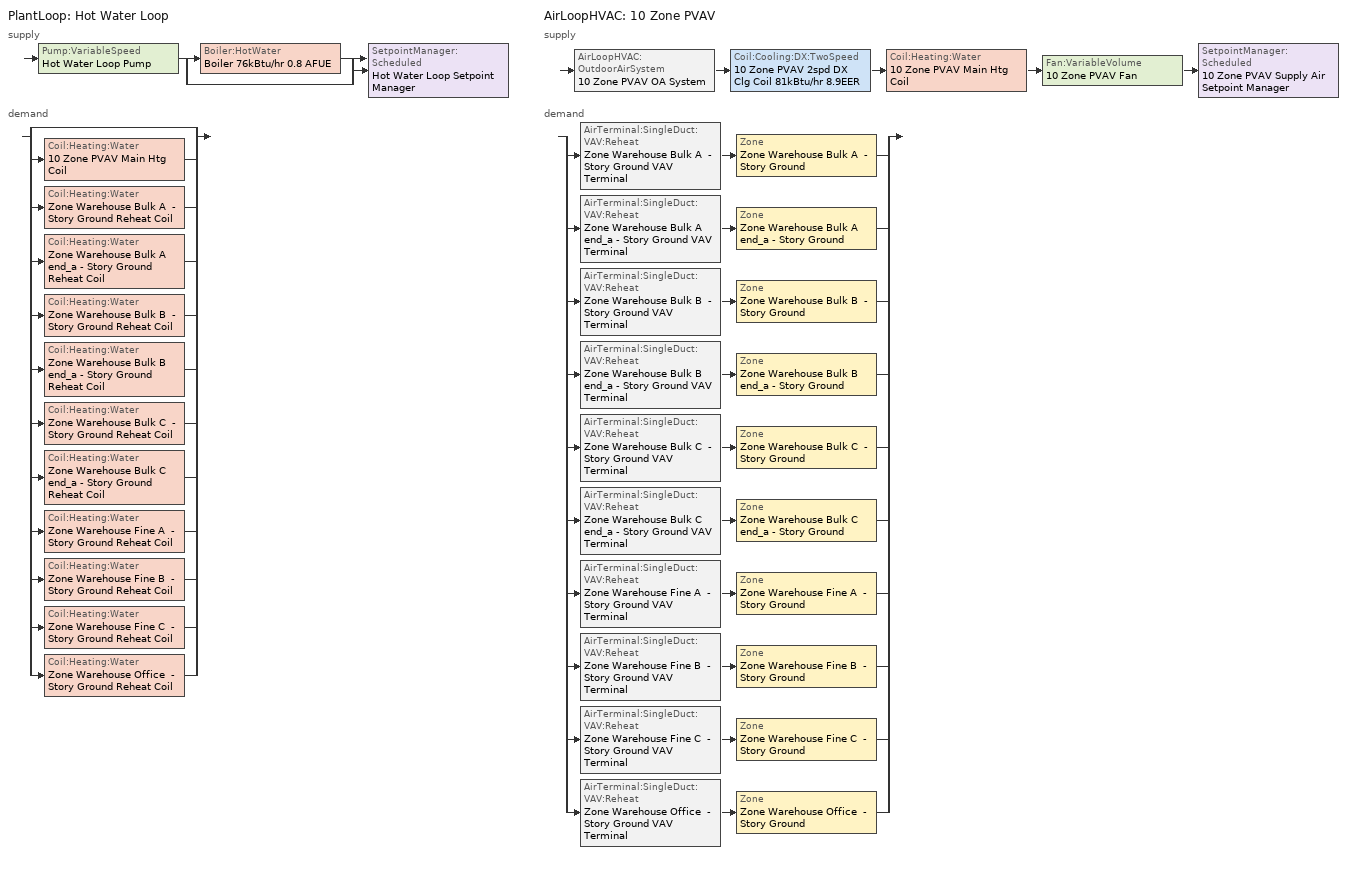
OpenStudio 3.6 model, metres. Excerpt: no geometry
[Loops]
PlantLoop 'Hot Water Loop'
 supply: Pump:VariableSpeed 'Hot Water Loop Pump' > split
  | Boiler:HotWater 'Boiler 76kBtu/hr 0.8 AFUE'
  | bypass
  join > SetpointManager:Scheduled 'Hot Water Loop Setpoint Manager'
 demand: split
  | bypass
  | Coil:Heating:Water '10 Zone PVAV Main Htg Coil'
  | Coil:Heating:Water 'Zone Warehouse Bulk A  - Story Ground Reheat Coil'
  | Coil:Heating:Water 'Zone Warehouse Bulk A end_a - Story Ground Reheat Coil'
  | Coil:Heating:Water 'Zone Warehouse Bulk B  - Story Ground Reheat Coil'
  | Coil:Heating:Water 'Zone Warehouse Bulk B end_a - Story Ground Reheat Coil'
  | Coil:Heating:Water 'Zone Warehouse Bulk C  - Story Ground Reheat Coil'
  | Coil:Heating:Water 'Zone Warehouse Bulk C end_a - Story Ground Reheat Coil'
  | Coil:Heating:Water 'Zone Warehouse Fine A  - Story Ground Reheat Coil'
  | Coil:Heating:Water 'Zone Warehouse Fine B  - Story Ground Reheat Coil'
  | Coil:Heating:Water 'Zone Warehouse Fine C  - Story Ground Reheat Coil'
  | Coil:Heating:Water 'Zone Warehouse Office  - Story Ground Reheat Coil'
AirLoopHVAC '10 Zone PVAV'
 supply: AirLoopHVAC:OutdoorAirSystem '10 Zone PVAV OA System' > Coil:Cooling:DX:TwoSpeed '10 Zone PVAV 2spd DX Clg Coil 81kBtu/hr 8.9EER' > Coil:Heating:Water '10 Zone PVAV Main Htg Coil' > Fan:VariableVolume '10 Zone PVAV Fan' > SetpointManager:Scheduled '10 Zone PVAV Supply Air Setpoint Manager'
 demand: split
  | AirTerminal:SingleDuct:VAV:Reheat 'Zone Warehouse Bulk A  - Story Ground VAV Terminal' > Zone 'Zone Warehouse Bulk A  - Story Ground'
  | AirTerminal:SingleDuct:VAV:Reheat 'Zone Warehouse Bulk A end_a - Story Ground VAV Terminal' > Zone 'Zone Warehouse Bulk A end_a - Story Ground'
  | AirTerminal:SingleDuct:VAV:Reheat 'Zone Warehouse Bulk B  - Story Ground VAV Terminal' > Zone 'Zone Warehouse Bulk B  - Story Ground'
  | AirTerminal:SingleDuct:VAV:Reheat 'Zone Warehouse Bulk B end_a - Story Ground VAV Terminal' > Zone 'Zone Warehouse Bulk B end_a - Story Ground'
  | AirTerminal:SingleDuct:VAV:Reheat 'Zone Warehouse Bulk C  - Story Ground VAV Terminal' > Zone 'Zone Warehouse Bulk C  - Story Ground'
  | AirTerminal:SingleDuct:VAV:Reheat 'Zone Warehouse Bulk C end_a - Story Ground VAV Terminal' > Zone 'Zone Warehouse Bulk C end_a - Story Ground'
  | AirTerminal:SingleDuct:VAV:Reheat 'Zone Warehouse Fine A  - Story Ground VAV Terminal' > Zone 'Zone Warehouse Fine A  - Story Ground'
  | AirTerminal:SingleDuct:VAV:Reheat 'Zone Warehouse Fine B  - Story Ground VAV Terminal' > Zone 'Zone Warehouse Fine B  - Story Ground'
  | AirTerminal:SingleDuct:VAV:Reheat 'Zone Warehouse Fine C  - Story Ground VAV Terminal' > Zone 'Zone Warehouse Fine C  - Story Ground'
  | AirTerminal:SingleDuct:VAV:Reheat 'Zone Warehouse Office  - Story Ground VAV Terminal' > Zone 'Zone Warehouse Office  - Story Ground'
[SizingPeriod:DesignDay] Barometric Pressure {Pa}=100523; Rain Indicator=No; Snow Indicator=No; Day of Month=21; Daylight Saving Time Indicator=No; Humidity Condition Type=Wetbulb; Dry-Bulb Temperature Range Modifier Type=DefaultMultipliers
Name | Maximum Dry-Bulb Temperature {C} | Daily Dry-Bulb Temperature Range {deltaC} | Wind Speed {m/s} | Wind Direction {deg} | Sky Clearness | Month | Day Type | Wetbulb or DewPoint at Maximum Dry-Bulb {C} | Solar Model Indicator | ASHRAE Clear Sky Optical Depth for Beam Irradiance | ASHRAE Clear Sky Optical Depth for Diffuse Irradiance
Mobile Bates Field Ann Htg 99% Condns DB 1 | -0.5 | 0 | 3.2 | 10 | 0 | 1 | WinterDesignDay | -0.5 | ASHRAEClearSky
Mobile Bates Field Ann Htg 99.6% Condns DB 1 | -2.4 | 0 | 3.2 | 10 | 0 | 1 | WinterDesignDay | -2.4 | ASHRAEClearSky
Mobile Bates Field Ann Htg Wind 99% Condns WS=>MCDB 1 | 13.1 | 0 | 9.2 | 10 | 0 | 1 | WinterDesignDay | 13.1 | ASHRAEClearSky
Mobile Bates Field April .4% Condns DB=>MCWB 1 | 30.1 | 11.5 | 3.3 | 350 |  | 4 | SummerDesignDay | 20.9 | ASHRAETau | 0.376 | 2.407
Mobile Bates Field April .4% Condns WB=>MCDB 1 | 26.8 | 11.5 | 3.3 | 350 |  | 4 | SummerDesignDay | 23.7 | ASHRAETau | 0.376 | 2.407
Mobile Bates Field August .4% Condns DB=>MCWB 1 | 36 | 9.4 | 3.3 | 350 |  | 8 | SummerDesignDay | 25.6 | ASHRAETau | 0.409 | 2.382
Mobile Bates Field August .4% Condns WB=>MCDB 1 | 32.9 | 9.4 | 3.3 | 350 |  | 8 | SummerDesignDay | 27.6 | ASHRAETau | 0.409 | 2.382
Mobile Bates Field December .4% Condns DB=>MCWB 1 | 24.8 | 10.8 | 3.3 | 350 |  | 12 | SummerDesignDay | 20.4 | ASHRAETau | 0.348 | 2.66
Mobile Bates Field December .4% Condns WB=>MCDB 1 | 23.3 | 10.8 | 3.3 | 350 |  | 12 | SummerDesignDay | 22.1 | ASHRAETau | 0.348 | 2.66
Mobile Bates Field February .4% Condns DB=>MCWB 1 | 25.2 | 11 | 3.3 | 350 |  | 2 | SummerDesignDay | 19.2 | ASHRAETau | 0.356 | 2.575
Mobile Bates Field February .4% Condns WB=>MCDB 1 | 23.2 | 11 | 3.3 | 350 |  | 2 | SummerDesignDay | 21.5 | ASHRAETau | 0.356 | 2.575
Mobile Bates Field January .4% Condns DB=>MCWB 1 | 23.6 | 10.7 | 3.3 | 350 |  | 1 | SummerDesignDay | 19.3 | ASHRAETau | 0.361 | 2.608
Mobile Bates Field January .4% Condns WB=>MCDB 1 | 22.3 | 10.7 | 3.3 | 350 |  | 1 | SummerDesignDay | 21 | ASHRAETau | 0.361 | 2.608
Mobile Bates Field July .4% Condns DB=>MCWB 1 | 35.8 | 9.4 | 3.3 | 350 |  | 7 | SummerDesignDay | 25.6 | ASHRAETau | 0.437 | 2.264
Mobile Bates Field July .4% Condns WB=>MCDB 1 | 32.1 | 9.4 | 3.3 | 350 |  | 7 | SummerDesignDay | 27.7 | ASHRAETau | 0.437 | 2.264
Mobile Bates Field June .4% Condns DB=>MCWB 1 | 35.3 | 9.6 | 3.3 | 350 |  | 6 | SummerDesignDay | 25 | ASHRAETau | 0.39 | 2.382
Mobile Bates Field June .4% Condns WB=>MCDB 1 | 31.2 | 9.6 | 3.3 | 350 |  | 6 | SummerDesignDay | 26.8 | ASHRAETau | 0.39 | 2.382
Mobile Bates Field March .4% Condns DB=>MCWB 1 | 27.5 | 11.4 | 3.3 | 350 |  | 3 | SummerDesignDay | 18 | ASHRAETau | 0.365 | 2.508
Mobile Bates Field March .4% Condns WB=>MCDB 1 | 24.3 | 11.4 | 3.3 | 350 |  | 3 | SummerDesignDay | 22.3 | ASHRAETau | 0.365 | 2.508
Mobile Bates Field May .4% Condns DB=>MCWB 1 | 32.9 | 10.7 | 3.3 | 350 |  | 5 | SummerDesignDay | 22.7 | ASHRAETau | 0.369 | 2.409
Mobile Bates Field May .4% Condns WB=>MCDB 1 | 29.6 | 10.7 | 3.3 | 350 |  | 5 | SummerDesignDay | 25.4 | ASHRAETau | 0.369 | 2.409
Mobile Bates Field November .4% Condns DB=>MCWB 1 | 27.4 | 11.6 | 3.3 | 350 |  | 11 | SummerDesignDay | 20.4 | ASHRAETau | 0.368 | 2.556
Mobile Bates Field November .4% Condns WB=>MCDB 1 | 25.1 | 11.6 | 3.3 | 350 |  | 11 | SummerDesignDay | 23.5 | ASHRAETau | 0.368 | 2.556
Mobile Bates Field October .4% Condns DB=>MCWB 1 | 31.2 | 11.4 | 3.3 | 350 |  | 10 | SummerDesignDay | 23 | ASHRAETau | 0.371 | 2.55
Mobile Bates Field October .4% Condns WB=>MCDB 1 | 28.2 | 11.4 | 3.3 | 350 |  | 10 | SummerDesignDay | 25.4 | ASHRAETau | 0.371 | 2.55
Mobile Bates Field September .4% Condns DB=>MCWB 1 | 34.2 | 9.7 | 3.3 | 350 |  | 9 | SummerDesignDay | 23.9 | ASHRAETau | 0.401 | 2.441
Mobile Bates Field September .4% Condns WB=>MCDB 1 | 30 | 9.7 | 3.3 | 350 |  | 9 | SummerDesignDay | 26.5 | ASHRAETau | 0.401 | 2.441
[Sizing:Zone] Zone Cooling Design Supply Air Temperature Input Method=SupplyAirTemperature; Zone Cooling Design Supply Air Temperature {C}=12.7778; Zone Cooling Design Supply Air Temperature Difference {deltaC}=11.11; Zone Heating Design Supply Air Temperature Input Method=SupplyAirTemperature; Zone Heating Design Supply Air Temperature {C}=50; Zone Heating Design Supply Air Temperature Difference {deltaC}=11.11; Zone Cooling Design Supply Air Humidity Ratio {kg-H2O/kg-air}=0.0085; Zone Heating Design Supply Air Humidity Ratio {kg-H2O/kg-air}=0.008; Cooling Design Air Flow Method=DesignDay; Heating Design Air Flow Method=DesignDay; Account for Dedicated Outdoor Air System=No; Dedicated Outdoor Air System Control Strategy=NeutralSupplyAir; Dedicated Outdoor Air Low Setpoint Temperature for Design {C}=autosize; Dedicated Outdoor Air High Setpoint Temperature for Design {C}=autosize; Zone Load Sizing Method=Sensible Load Only No Latent Load; Zone Latent Cooling Design Supply Air Humidity Ratio Input Method=HumidityRatioDifference; Zone Cooling Design Supply Air Humidity Ratio Difference {kgWater/kgDryAir}=0.005; Zone Latent Heating Design Supply Air Humidity Ratio Input Method=HumidityRatioDifference; Zone Humidification Design Supply Air Humidity Ratio Difference {kgWater/kgDryAir}=0.005; Design Minimum Zone Ventilation Efficiency=0
Zone Warehouse Bulk A end_a - Story Ground; Zone Warehouse Bulk B end_a - Story Ground; Zone Warehouse Bulk C end_a - Story Ground; Zone Warehouse Bulk A  - Story Ground; Zone Warehouse Bulk B  - Story Ground; Zone Warehouse Bulk C  - Story Ground; Zone Warehouse Fine A  - Story Ground; Zone Warehouse Fine B  - Story Ground; Zone Warehouse Fine C  - Story Ground; Zone Warehouse Office  - Story Ground
[Zone equipment]
Zone Warehouse Bulk A end_a - Story Ground: Zone Warehouse Bulk A end_a - Story Ground VAV Terminal
Zone Warehouse Bulk B end_a - Story Ground: Zone Warehouse Bulk B end_a - Story Ground VAV Terminal
Zone Warehouse Bulk C end_a - Story Ground: Zone Warehouse Bulk C end_a - Story Ground VAV Terminal
Zone Warehouse Bulk A  - Story Ground: Zone Warehouse Bulk A  - Story Ground VAV Terminal
Zone Warehouse Bulk B  - Story Ground: Zone Warehouse Bulk B  - Story Ground VAV Terminal
Zone Warehouse Bulk C  - Story Ground: Zone Warehouse Bulk C  - Story Ground VAV Terminal
Zone Warehouse Fine A  - Story Ground: Zone Warehouse Fine A  - Story Ground VAV Terminal
Zone Warehouse Fine B  - Story Ground: Zone Warehouse Fine B  - Story Ground VAV Terminal
Zone Warehouse Fine C  - Story Ground: Zone Warehouse Fine C  - Story Ground VAV Terminal
Zone Warehouse Office  - Story Ground: Zone Warehouse Office  - Story Ground VAV Terminal
[PlantLoop]
Hot Water Loop: Fluid Type=Water; Glycol Concentration=0; Minimum Loop Temperature {C}=10; Plant Loop Volume {m3}=Autocalculate; Load Distribution Scheme=Optimal
[Sizing:Plant]
Hot Water Loop: Loop Type=Heating; Design Loop Exit Temperature {C}=82.2222; Loop Design Temperature Difference {deltaC}=11.1111; Sizing Option=NonCoincident; Zone Timesteps in Averaging Window=1; Coincident Sizing Factor Mode=None
[SetpointManager:Scheduled] Control Variable=Temperature
Name | Schedule | Setpoint Node or NodeList
Hot Water Loop Setpoint Manager | Hot Water Loop Temp - 180F | Hot Water Loop Supply Outlet Node
10 Zone PVAV Supply Air Setpoint Manager | Supply Air Temp - 55.0F | 10 Zone PVAV Supply Outlet Node
[Pump:VariableSpeed]
Hot Water Loop Pump: Rated Pump Head {Pa}=179344; Motor Efficiency=0.825; Coefficient 1 of the Part Load Performance Curve=0; Coefficient 2 of the Part Load Performance Curve=3.2485; Coefficient 3 of the Part Load Performance Curve=-4.7443; Coefficient 4 of the Part Load Performance Curve=2.5294; Pump Control Type=Intermittent; Skin Loss Radiative Fraction=0.5; Design Power Sizing Method=PowerPerFlowPerPressure; Design Electric Power per Unit Flow Rate {W/(m3/s)}=348701.1; Design Shaft Power per Unit Flow Rate per Unit Head {W-s/m3-Pa}=1.28205; Design Minimum Flow Rate Fraction=0
[Boiler:HotWater]
Boiler 76kBtu/hr 0.8 AFUE: Fuel Type=NaturalGas; Nominal Thermal Efficiency=0.8; Efficiency Curve Temperature Evaluation Variable=LeavingBoiler; Normalized Boiler Efficiency Curve=Boiler Constant Efficiency Curve; Minimum Part Load Ratio=0; Maximum Part Load Ratio=1.2; Optimum Part Load Ratio=1; Water Outlet Upper Temperature Limit {C}=95; Boiler Flow Mode=LeavingSetpointModulated; Parasitic Electric Load {W}=0; Sizing Factor=1
[AirLoopHVAC]
10 Zone PVAV: Availability Schedule=10 Zone PVAV Occ Sch; Design Supply Air Flow Rate {m3/s}=autosize; Design Return Air Flow Fraction of Supply Air Flow=1
[Sizing:System]
10 Zone PVAV: Type of Load to Size On=Sensible; Design Outdoor Air Flow Rate {m3/s}=Autosize; Central Heating Maximum System Air Flow Ratio=0.3; Preheat Design Temperature {C}=7.22222; Preheat Design Humidity Ratio {kg-H2O/kg-Air}=0.008; Precool Design Temperature {C}=12.7778; Precool Design Humidity Ratio {kg-H2O/kg-Air}=0.008; Central Cooling Design Supply Air Temperature {C}=12.7778; Central Heating Design Supply Air Temperature {C}=12.7778; Sizing Option=Coincident; 100% Outdoor Air in Cooling=No; 100% Outdoor Air in Heating=No; Central Cooling Design Supply Air Humidity Ratio {kg-H2O/kg-Air}=0.0085; Central Heating Design Supply Air Humidity Ratio {kg-H2O/kg-Air}=0.008; Cooling Design Air Flow Method=DesignDay; Heating Design Air Flow Method=DesignDay; System Outdoor Air Method=Standard62.1VentilationRateProcedure; Zone Maximum Outdoor Air Fraction=1; Cooling Supply Air Flow Rate Per Floor Area {m3/s-m2}=0.00996765; Cooling Fraction of Autosized Cooling Supply Air Flow Rate=1; Cooling Supply Air Flow Rate Per Unit Cooling Capacity {m3/s-W}=3.94755e-05; Heating Supply Air Flow Rate Per Floor Area {m3/s-m2}=0.00996765; Heating Fraction of Autosized Heating Supply Air Flow Rate=1; Heating Fraction of Autosized Cooling Supply Air Flow Rate=1; Heating Supply Air Flow Rate Per Unit Heating Capacity {m3/s-W}=3.15882e-05; Cooling Design Capacity Method=CoolingDesignCapacity; Cooling Design Capacity {W}=autosize; Cooling Design Capacity Per Floor Area {W/m2}=234.7; Fraction of Autosized Cooling Design Capacity=1; Heating Design Capacity Method=HeatingDesignCapacity; Heating Design Capacity {W}=autosize; Heating Design Capacity Per Floor Area {W/m2}=157; Fraction of Autosized Heating Design Capacity=1; Central Cooling Capacity Control Method=OnOff; Occupant Diversity=autosize
[Fan:VariableVolume]
10 Zone PVAV Fan: Availability Schedule=Always On Discrete; Fan Total Efficiency=0.56875; Pressure Rise {Pa}=996.356; Maximum Flow Rate {m3/s}=Autosize; Fan Power Minimum Flow Rate Input Method=Fraction; Fan Power Minimum Flow Fraction=0.25; Fan Power Minimum Air Flow Rate {m3/s}=0; Motor Efficiency=0.875; Motor In Airstream Fraction=1; Fan Power Coefficient 1=0.189848; Fan Power Coefficient 2=0.31447; Fan Power Coefficient 3=0.495682; Fan Power Coefficient 4=0; Fan Power Coefficient 5=0
[Coil:Heating:Water] Availability Schedule=Always On Discrete; Rated Inlet Water Temperature {C}=82.2222; Rated Outlet Water Temperature {C}=71.1111
Name | Rated Inlet Air Temperature {C} | Rated Outlet Air Temperature {C}
10 Zone PVAV Main Htg Coil | 7.22222 | 12.7778
Zone Warehouse Bulk A  - Story Ground Reheat Coil; Zone Warehouse Bulk A end_a - Story Ground Reheat Coil; Zone Warehouse Bulk B  - Story Ground Reheat Coil; Zone Warehouse Bulk B end_a - Story Ground Reheat Coil; Zone Warehouse Bulk C  - Story Ground Reheat Coil; Zone Warehouse Bulk C end_a - Story Ground Reheat Coil; Zone Warehouse Fine A  - Story Ground Reheat Coil; Zone Warehouse Fine B  - Story Ground Reheat Coil; Zone Warehouse Fine C  - Story Ground Reheat Coil; Zone Warehouse Office  - Story Ground Reheat Coil | 12.7778 | 50
[Controller:WaterCoil] Action=Normal; Controller Convergence Tolerance {deltaC}=0.0001; Minimum Actuated Flow {m3/s}=0
Name | Water Coil
10 Zone PVAV Main Htg Coil Controller | 10 Zone PVAV Main Htg Coil
Zone Warehouse Bulk A  - Story Ground Reheat Coil Controller | Zone Warehouse Bulk A  - Story Ground Reheat Coil
Zone Warehouse Bulk A end_a - Story Ground Reheat Coil Controller | Zone Warehouse Bulk A end_a - Story Ground Reheat Coil
Zone Warehouse Bulk B  - Story Ground Reheat Coil Controller | Zone Warehouse Bulk B  - Story Ground Reheat Coil
Zone Warehouse Bulk B end_a - Story Ground Reheat Coil Controller | Zone Warehouse Bulk B end_a - Story Ground Reheat Coil
Zone Warehouse Bulk C  - Story Ground Reheat Coil Controller | Zone Warehouse Bulk C  - Story Ground Reheat Coil
Zone Warehouse Bulk C end_a - Story Ground Reheat Coil Controller | Zone Warehouse Bulk C end_a - Story Ground Reheat Coil
Zone Warehouse Fine A  - Story Ground Reheat Coil Controller | Zone Warehouse Fine A  - Story Ground Reheat Coil
Zone Warehouse Fine B  - Story Ground Reheat Coil Controller | Zone Warehouse Fine B  - Story Ground Reheat Coil
Zone Warehouse Fine C  - Story Ground Reheat Coil Controller | Zone Warehouse Fine C  - Story Ground Reheat Coil
Zone Warehouse Office  - Story Ground Reheat Coil Controller | Zone Warehouse Office  - Story Ground Reheat Coil
[Coil:Cooling:DX:TwoSpeed]
10 Zone PVAV 2spd DX Clg Coil 81kBtu/hr 8.9EER: Availability Schedule=Always On Discrete; Rated High Speed Total Cooling Capacity {W}=Autosize; Rated High Speed Sensible Heat Ratio=Autosize; Rated High Speed COP {W/W}=3.09963; Rated High Speed Air Flow Rate {m3/s}=Autosize; Unit Internal Static Air Pressure {Pa}=773.3; Total Cooling Capacity Function of Temperature Curve=DOE Ref DX Clg Coil Cool-Cap-fT; Total Cooling Capacity Function of Flow Fraction Curve=DOE Ref DX Clg Coil Cool-CAP-fFlow; Energy Input Ratio Function of Temperature Curve=DOE Ref DX Clg Coil Cool-EIR-fT; Energy Input Ratio Function of Flow Fraction Curve=DOE Ref DX Clg Coil Cool-EIR-fFlow; Part Load Fraction Correlation Curve=DOE Ref DX Clg Coil Cool-PLF-fPLR; Rated Low Speed Total Cooling Capacity {W}=Autosize; Rated Low Speed Sensible Heat Ratio=0.69; Rated Low Speed COP {W/W}=3.09963; Low Speed Total Cooling Capacity Function of Temperature Curve=DOE Ref DX Clg Coil Cool-Cap-fT; Low Speed Energy Input Ratio Function of Temperature Curve=DOE Ref DX Clg Coil Cool-EIR-fT; Condenser Type=AirCooled; Minimum Outdoor Dry-Bulb Temperature for Compressor Operation {C}=-25; High Speed Evaporative Condenser Effectiveness=0.9; High Speed Evaporative Condenser Air Flow Rate {m3/s}=Autosize; High Speed Evaporative Condenser Pump Rated Power Consumption {W}=Autosize; Low Speed Evaporative Condenser Effectiveness=0.9; Low Speed Evaporative Condenser Air Flow Rate {m3/s}=Autosize; Low Speed Evaporative Condenser Pump Rated Power Consumption {W}=Autosize; Basin Heater Capacity {W/K}=0; Basin Heater Setpoint Temperature {C}=2
[Controller:OutdoorAir]
Controller Outdoor Air 1: Minimum Outdoor Air Flow Rate {m3/s}=autosize; Maximum Outdoor Air Flow Rate {m3/s}=Autosize; Economizer Control Type=NoEconomizer; Economizer Control Action Type=ModulateFlow; Economizer Maximum Limit Dry-Bulb Temperature {C}=28; Economizer Maximum Limit Enthalpy {J/kg}=64000; Lockout Type=LockoutWithCompressor; Minimum Limit Type=FixedMinimum; Minimum Outdoor Air Schedule=10 Zone PVAV_night_novent_schedule; Controller Mechanical Ventilation=10 Zone PVAV Ventilation Controller; High Humidity Control=No; Heat Recovery Bypass Control Type=BypassWhenWithinEconomizerLimits
[Controller:MechanicalVentilation]
10 Zone PVAV Ventilation Controller: Availability Schedule=Always On Discrete; System Outdoor Air Method=ZoneSum
[AirLoopHVAC:OutdoorAirSystem]
10 Zone PVAV OA System: Controller=Controller Outdoor Air 1
[AvailabilityManager:NightCycle]
Availability Manager Night Cycle 1: Applicability Schedule=Always On Discrete; Control Type=CycleOnAny; Thermostat Tolerance {deltaC}=1; Cycling Run Time {s}=1800
[AirTerminal:SingleDuct:VAV:Reheat] Availability Schedule=Always On Discrete; Maximum Air Flow Rate {m3/s}=AutoSize; Zone Minimum Air Flow Input Method=Constant; Constant Minimum Air Flow Fraction=0.3; Fixed Minimum Air Flow Rate {m3/s}=0; Maximum Hot Water or Steam Flow Rate {m3/s}=AutoSize; Minimum Hot Water or Steam Flow Rate {m3/s}=0; Convergence Tolerance=0.001; Damper Heating Action=Normal; Maximum Flow per Zone Floor Area During Reheat {m3/s-m2}=AutoSize; Maximum Flow Fraction During Reheat=0.5; Maximum Reheat Air Temperature {C}=50; Control For Outdoor Air=No
Name | Reheat Coil
Zone Warehouse Bulk A  - Story Ground VAV Terminal | Zone Warehouse Bulk A  - Story Ground Reheat Coil
Zone Warehouse Bulk A end_a - Story Ground VAV Terminal | Zone Warehouse Bulk A end_a - Story Ground Reheat Coil
Zone Warehouse Bulk B  - Story Ground VAV Terminal | Zone Warehouse Bulk B  - Story Ground Reheat Coil
Zone Warehouse Bulk B end_a - Story Ground VAV Terminal | Zone Warehouse Bulk B end_a - Story Ground Reheat Coil
Zone Warehouse Bulk C  - Story Ground VAV Terminal | Zone Warehouse Bulk C  - Story Ground Reheat Coil
Zone Warehouse Bulk C end_a - Story Ground VAV Terminal | Zone Warehouse Bulk C end_a - Story Ground Reheat Coil
Zone Warehouse Fine A  - Story Ground VAV Terminal | Zone Warehouse Fine A  - Story Ground Reheat Coil
Zone Warehouse Fine B  - Story Ground VAV Terminal | Zone Warehouse Fine B  - Story Ground Reheat Coil
Zone Warehouse Fine C  - Story Ground VAV Terminal | Zone Warehouse Fine C  - Story Ground Reheat Coil
Zone Warehouse Office  - Story Ground VAV Terminal | Zone Warehouse Office  - Story Ground Reheat Coil
[Schedule:Ruleset]
Name | Default Day Schedule | Summer Design Day Schedule | Winter Design Day Schedule
Hot Water Loop Temp - 180F | Hot Water Loop Temp - 180F Default
Supply Air Temp - 55.0F | Supply Air Temp - 55.0F Default
10 Zone PVAV Occ Sch | 10 Zone PVAV Occ Sch Default | 10 Zone PVAV Occ Sch Summer Design Day | 10 Zone PVAV Occ Sch Winter Design Day
10 Zone PVAV_night_novent_schedule | 10 Zone PVAV Occ Sch Default 2 | 10 Zone PVAV Occ Sch Summer Design Day 2 | 10 Zone PVAV Occ Sch Winter Design Day 2
[Schedule:Day]
Hot Water Loop Temp - 180F Default: 24, 0, 82.2222
Supply Air Temp - 55.0F Default; autogen Supply Air Temp - 55.0F 0_day_sch: Yes, 24, 0, 12.7778
10 Zone PVAV Occ Sch Default; 10 Zone PVAV Occ Sch Default 2: 5, 20, 0, 17, 25, 1, 24, 0, 0
10 Zone PVAV Occ Sch Winter Design Day; 10 Zone PVAV Occ Sch Summer Design Day; 10 Zone PVAV Occ Sch Summer Design Day 2; 10 Zone PVAV Occ Sch Winter Design Day 2: 24, 0, 1
10 Zone PVAV Occ Sch Sunday; 10 Zone PVAV Occ Sch Sunday 2: 24, 0, 0
[Schedule:Rule] Rule Order=0; Apply Sunday=Yes; Apply Saturday=Yes
autogen Supply Air Temp - 55.0F 0: Schedule Ruleset=Supply Air Temp - 55.0F; Day Schedule=autogen Supply Air Temp - 55.0F 0_day_sch; Apply Monday=Yes; Apply Tuesday=Yes; Apply Wednesday=Yes; Apply Thursday=Yes; Apply Friday=Yes; Date Specification Type=SpecificDates; Specific Month 1=1; Specific Day 1=2; Specific Month 2=1; Specific Day 2=3; Specific Month 3=1; Specific Day 3=9; Specific Month 4=1; Specific Day 4=10; Specific Month 5=1; Specific Day 5=16; Specific Month 6=1; Specific Day 6=17; Specific Month 7=1; Specific Day 7=23; Specific Month 8=1; Specific Day 8=24; Specific Month 9=1; Specific Day 9=30; Specific Month 10=1; Specific Day 10=31; Specific Month 11=2; Specific Day 11=6; Specific Month 12=2; Specific Day 12=7; Specific Month 13=2; Specific Day 13=13; Specific Month 14=2; Specific Day 14=14; Specific Month 15=2; Specific Day 15=20; Specific Month 16=2; Specific Day 16=21; Specific Month 17=2; Specific Day 17=27; Specific Month 18=2; Specific Day 18=28; Specific Month 19=3; Specific Day 19=6; Specific Month 20=3; Specific Day 20=7; Specific Month 21=3; Specific Day 21=13; Specific Month 22=3; Specific Day 22=14; Specific Month 23=3; Specific Day 23=20; Specific Month 24=3; Specific Day 24=21; Specific Month 25=3; Specific Day 25=27; Specific Month 26=3; Specific Day 26=28; Specific Month 27=4; Specific Day 27=3; Specific Month 28=4; Specific Day 28=4; Specific Month 29=4; Specific Day 29=10; Specific Month 30=4; Specific Day 30=11; Specific Month 31=4; Specific Day 31=17; Specific Month 32=4; Specific Day 32=18; Specific Month 33=4; Specific Day 33=24; Specific Month 34=4; Specific Day 34=25; Specific Month 35=5; Specific Day 35=1; Specific Month 36=5; Specific Day 36=2; Specific Month 37=5; Specific Day 37=8; Specific Month 38=5; Specific Day 38=9; Specific Month 39=5; Specific Day 39=15; Specific Month 40=5; Specific Day 40=16; Specific Month 41=5; Specific Day 41=22; Specific Month 42=5; Specific Day 42=23; Specific Month 43=5; Specific Day 43=29; Specific Month 44=5; Specific Day 44=30; Specific Month 45=6; Specific Day 45=5; Specific Month 46=6; Specific Day 46=6; Specific Month 47=6; Specific Day 47=12; Specific Month 48=6; Specific Day 48=13; Specific Month 49=6; Specific Day 49=19; Specific Month 50=6; Specific Day 50=20; Specific Month 51=6; Specific Day 51=26; Specific Month 52=6; Specific Day 52=27; Specific Month 53=7; Specific Day 53=3; Specific Month 54=7; Specific Day 54=4; Specific Month 55=7; Specific Day 55=10; Specific Month 56=7; Specific Day 56=11; Specific Month 57=7; Specific Day 57=17; Specific Month 58=7; Specific Day 58=18; Specific Month 59=7; Specific Day 59=24; Specific Month 60=7; Specific Day 60=25; Specific Month 61=7; Specific Day 61=31; Specific Month 62=8; Specific Day 62=1; Specific Month 63=8; Specific Day 63=7; Specific Month 64=8; Specific Day 64=8; Specific Month 65=8; Specific Day 65=14; Specific Month 66=8; Specific Day 66=15; Specific Month 67=8; Specific Day 67=21; Specific Month 68=8; Specific Day 68=22; Specific Month 69=8; Specific Day 69=28; Specific Month 70=8; Specific Day 70=29; Specific Month 71=9; Specific Day 71=4; Specific Month 72=9; Specific Day 72=5; Specific Month 73=9; Specific Day 73=11; Specific Month 74=9; Specific Day 74=12; Specific Month 75=9; Specific Day 75=18; Specific Month 76=9; Specific Day 76=19; Specific Month 77=9; Specific Day 77=25; Specific Month 78=9; Specific Day 78=26; Specific Month 79=10; Specific Day 79=2; Specific Month 80=10; Specific Day 80=3; Specific Month 81=10; Specific Day 81=9; Specific Month 82=10; Specific Day 82=10; Specific Month 83=10; Specific Day 83=16; Specific Month 84=10; Specific Day 84=17; Specific Month 85=10; Specific Day 85=23; Specific Month 86=10; Specific Day 86=24; Specific Month 87=10; Specific Day 87=30; Specific Month 88=10; Specific Day 88=31; Specific Month 89=11; Specific Day 89=6; Specific Month 90=11; Specific Day 90=7; Specific Month 91=11; Specific Day 91=13; Specific Month 92=11; Specific Day 92=14; Specific Month 93=11; Specific Day 93=20; Specific Month 94=11; Specific Day 94=21; Specific Month 95=11; Specific Day 95=27; Specific Month 96=11; Specific Day 96=28; Specific Month 97=12; Specific Day 97=4; Specific Month 98=12; Specific Day 98=5; Specific Month 99=12; Specific Day 99=11; Specific Month 100=12; Specific Day 100=12; Specific Month 101=12; Specific Day 101=18; Specific Month 102=12; Specific Day 102=19; Specific Month 103=12; Specific Day 103=25; Specific Month 104=12; Specific Day 104=26
10 Zone PVAV Occ Sch Sunday Rule: Schedule Ruleset=10 Zone PVAV Occ Sch; Day Schedule=10 Zone PVAV Occ Sch Sunday; Date Specification Type=DateRange; Start Month=1; Start Day=1; End Month=12; End Day=31
10 Zone PVAV Occ Sch Sunday Rule 2: Schedule Ruleset=10 Zone PVAV_night_novent_schedule; Day Schedule=10 Zone PVAV Occ Sch Sunday 2; Date Specification Type=DateRange; Start Month=1; Start Day=1; End Month=12; End Day=31
[Schedule:Constant]
Always On Discrete: Value=1
[Curve:Biquadratic] Minimum Value of x=-100; Maximum Value of x=100; Minimum Value of y=-100; Maximum Value of y=100
Name | Coefficient1 Constant | Coefficient2 x | Coefficient3 x**2 | Coefficient4 y | Coefficient5 y**2 | Coefficient6 x*y
DOE Ref DX Clg Coil Cool-Cap-fT | 0.971212 | -0.0152755 | 0.00144345 | -0.00039321 | -6.8364e-06 | -0.000290596
DOE Ref DX Clg Coil Cool-EIR-fT | 0.286871 | 0.0239022 | -0.000810648 | 0.0134585 | 0.000338936 | -0.000487004
[Curve:Cubic] Coefficient1 Constant=1; Coefficient2 x=0; Coefficient3 x**2=0; Coefficient4 x**3=0
Name | Minimum Value of x | Maximum Value of x
DOE Ref DX Clg Coil Cool-CAP-fFlow; DOE Ref DX Clg Coil Cool-EIR-fFlow | -100 | 100
Boiler Constant Efficiency Curve | 0 | 1
[Curve:Quadratic]
DOE Ref DX Clg Coil Cool-PLF-fPLR: Coefficient1 Constant=0.909496; Coefficient2 x=0.0986477; Coefficient3 x**2=-0.00819488; Minimum Value of x=0; Maximum Value of x=1
